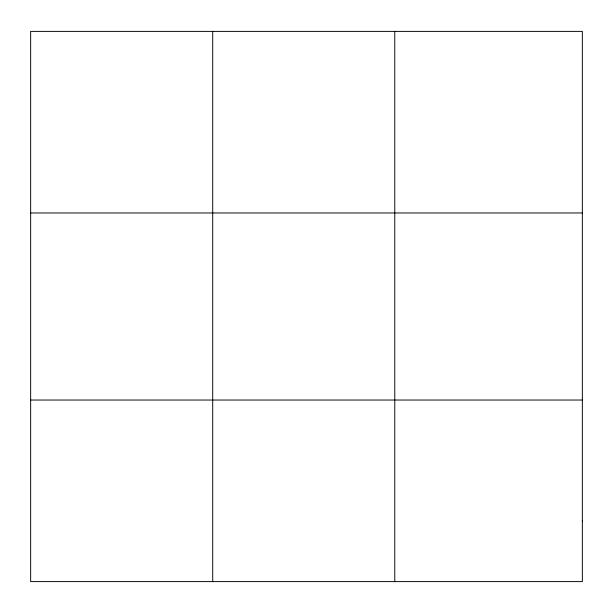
<?xml version="1.0" encoding="UTF-8"?>
<svg xmlns="http://www.w3.org/2000/svg" width="613" height="613" viewBox="0 0 613 613"><rect width="100%" height="100%" fill="white"/><g stroke="black" fill="none" stroke-linecap="round" stroke-linejoin="round"><path stroke-width="0.92" d="M212.711 581.607L212.711 31.393M394.772 581.607L394.772 31.393M30.65 212.964L582.35 212.964M30.65 400.036L582.35 400.036M582.35 521.081L582.35 581.607L30.65 581.607L30.65 31.393L582.35 31.393L582.35 521.081"/></g></svg>
